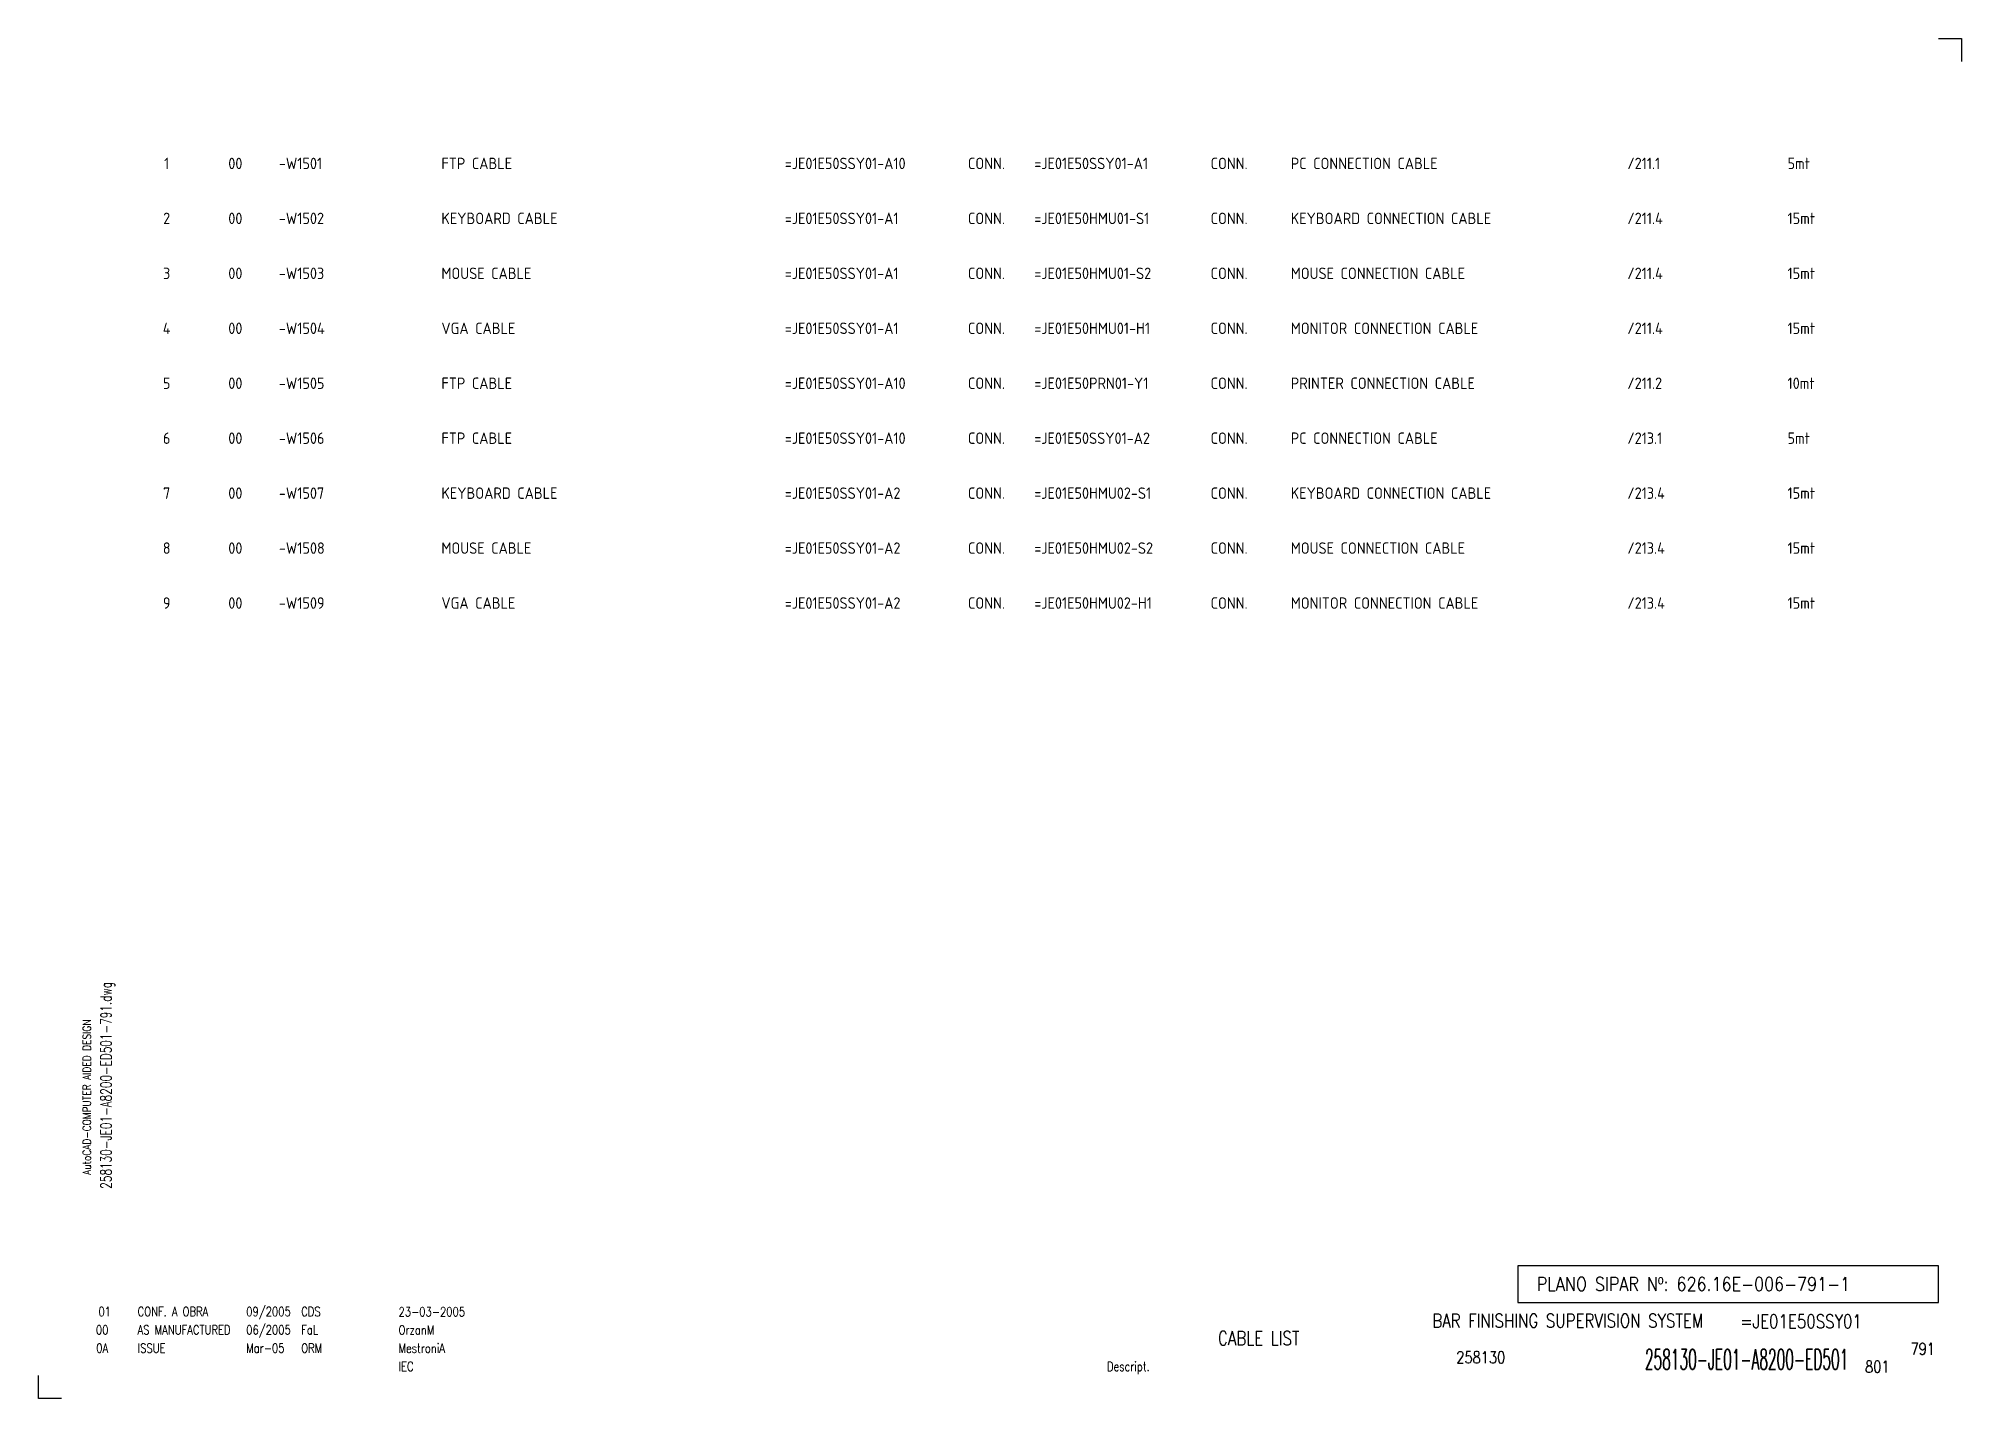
# Paper-space layout 'Layout1' of a CAD drawing. Extents: x 0 to 420, y 0 to 297.
import ezdxf
from ezdxf.enums import TextEntityAlignment as Align

# ---------------------------------------------------------------- set-up
doc = ezdxf.new("R2010")
doc.units = 0
doc.header["$LTSCALE"] = 8
doc.header["$MEASUREMENT"] = 0
doc.layers.get('0').update_dxf_attribs({"linetype": 'CONTINUOUS'})
doc.layers.add('CART', color=7, linetype='CONTINUOUS')
doc.styles.add('arial', font='arial.ttf', dxfattribs={"width": 0.85, "height": 3})
doc.styles.add('ISO', font='ISO.SHX')
doc.styles.add('ROMANS', font='romans', dxfattribs={"width": 0.8})

# ---------------------------------------------------------------- blocks, each defined once
blk = doc.blocks.new('BK04_WB100')
at = {"layer": 'CART', "color": 9}
for p, q in [((415, 297), (420, 297)), ((420, 297), (420, 292)), ((0, 0), (0, 5)), ((5, 0), (0, 0))]:
    blk.add_line(p, q, dxfattribs=at)
at = {"layer": 'CART', "color": 9, "style": 'ROMANS', "width": 0.8}
blk.add_text('AutoCAD-COMPUTER AIDED DESIGN', height=1.8, rotation=90, dxfattribs=at).set_placement((11.47, 48.84))
at = {"layer": 'CART', "color": 2, "style": 'ROMANS', "width": 0.7}
blk.add_attdef('FILE', text='', height=2.4, rotation=90, dxfattribs=at).set_placement((15.95, 68.38), align=Align.CENTER)
at = {"layer": 'CART', "color": 9, "style": 'ROMANS', "width": 0.8}
for tag, height, p in [('MOD-3', 2, (13.92, 19)), ('ASSIEME', 3, (334, 17)), ('MOD-2', 2, (13.92, 15)), ('MOD-1', 2, (13.92, 11)), ('NR.COMMESSA', 2.6, (315, 9))]:
    blk.add_attdef(tag, text='', height=height, dxfattribs=at).set_placement(p, align=Align.MIDDLE)
for tag, p in [('REV-3', (21.66, 19)), ('DATA-3', (45.37, 19)), ('NOME-3', (57.37, 19)), ('REV-2', (21.66, 15)), ('DATA-2', (45.37, 15)), ('NOME-2', (57.37, 15)), ('REV-1', (21.66, 11)), ('DATA-1', (45.37, 11)), ('NOME-1', (57.37, 11))]:
    blk.add_attdef(tag, text='', height=2, dxfattribs=at).set_placement(p, align=Align.MIDDLE_LEFT)
for tag, p, height in [('DATA', (78.64, 17.94), 2), ('ESECUTORE', (78.64, 13.97), 2), ('CONTROLLORE', (78.64, 9.99), 2), ('NORMA', (78.64, 6.01), 2), ('TIPOLOGIA', (233.37, 6), 2), ('SEGUE', (398.93, 5.65), 2.6)]:
    blk.add_attdef(tag, p, '', height=height, dxfattribs=at)
at = {"layer": 'CART', "color": 2, "style": 'arial'}
for tag, height, p in [('CLIENTE', 3.4, (143.5, 17.18)), ("LOCALITA'", 2.4, (143.5, 12.2))]:
    blk.add_attdef(tag, text='', height=height, dxfattribs=at).set_placement(p, align=Align.MIDDLE)
at = {"layer": 'CART', "color": 2, "style": 'ROMANS', "width": 0.8}
for tag, p in [('TITOLO-1/3', (266.5, 18.23)), ('TITOLO-1/2', (266.5, 15.73)), ('TITOLO-2/3', (266.5, 13.18)), ('TITOLO-2/2', (266.5, 10.68)), ('TITOLO-3/3', (266.5, 8.13))]:
    blk.add_attdef(tag, text='', height=3, dxfattribs=at).set_placement(p, align=Align.MIDDLE)
at = {"layer": 'CART', "color": 200, "style": 'ROMANS', "width": 0.8}
blk.add_attdef('=', text='', height=3, dxfattribs=at).set_placement((371.69, 14.46), align=Align.BOTTOM_LEFT)
at = {"layer": 'CART', "color": 2, "style": 'ROMANS'}
for tag, height, width, p in [('DISEGNO', 4.4, 0.5, (395.27, 6.35)), ('FOGLIO', 2.6, 0.8, (414.2, 9.56))]:
    blk.add_attdef(tag, text='', height=height, dxfattribs=dict(at, width=width)).set_placement(p, align=Align.RIGHT)

psp = doc.layouts.get("Layout1")

# ---------------------------------------------------------------- linework, layer by layer
psp.add_lwpolyline([(323.07, 21), (415, 21), (415, 29), (323.07, 29)], close=True)

# ---------------------------------------------------------------- block references
psp.add_blockref('BK04_WB100', (0, 0)).add_auto_attribs({'TIPOLOGIA': 'Descript.', 'TITOLO-2/3': 'CABLE LIST', 'ASSIEME': 'BAR FINISHING SUPERVISION SYSTEM', '=': '=JE01E50SSY01', 'NR.COMMESSA': '258130', 'DISEGNO': '258130-JE01-A8200-ED501', 'FOGLIO': '791', 'SEGUE': '801', 'DATA': '23-03-2005', 'ESECUTORE': 'OrzanM', 'CONTROLLORE': 'MestroniA', 'NORMA': 'IEC', 'MOD-1': '0A', 'REV-1': 'ISSUE', 'DATA-1': 'Mar-05', 'NOME-1': 'ORM', 'MOD-2': '00', 'REV-2': 'AS MANUFACTURED', 'DATA-2': '06/2005', 'NOME-2': 'FaL', 'MOD-3': ' 01', 'REV-3': 'CONF. A OBRA', 'DATA-3': '09/2005', 'NOME-3': 'CDS', 'FILE': '258130-JE01-A8200-ED501-791.dwg'})

# ---------------------------------------------------------------- texts
at = {"color": 7, "linetype": 'Continuous', "style": 'ISO'}
for s, p in [('1', (28, 268.46)), ('00', (43, 268.46)), ('2', (28, 256.46)), ('00', (43, 256.46)), ('3', (28, 244.46)), ('00', (43, 244.46)), ('4', (28, 232.46)), ('00', (43, 232.46)), ('5', (28, 220.46)), ('00', (43, 220.46)), ('6', (28, 208.46)), ('00', (43, 208.46)), ('7', (28, 196.46)), ('00', (43, 196.46)), ('8', (28, 184.46)), ('00', (43, 184.46)), ('9', (28, 172.46)), ('00', (43, 172.46))]:
    psp.add_text(s, height=2.5, dxfattribs=at).set_placement(p, align=Align.CENTER)
for s, p in [('-W1501', (52.5, 268.46)), ('FTP CABLE', (88, 268.46)), ('=JE01E50SSY01-A10', (163, 268.46)), ('CONN.', (203, 268.46)), ('=JE01E50SSY01-A1', (217.5, 268.46)), ('CONN.', (256, 268.46)), ('PC CONNECTION CABLE', (273.5, 268.46)), ('/211.1', (347, 268.46)), ('5mt', (382, 268.46)), ('-W1502', (52.5, 256.46)), ('KEYBOARD CABLE', (88, 256.46)), ('=JE01E50SSY01-A1', (163, 256.46)), ('CONN.', (203, 256.46)), ('=JE01E50HMU01-S1', (217.5, 256.46)), ('CONN.', (256, 256.46)), ('KEYBOARD CONNECTION CABLE', (273.5, 256.46)), ('/211.4', (347, 256.46)), ('15mt', (382, 256.46)), ('-W1503', (52.5, 244.46)), ('MOUSE CABLE', (88, 244.46)), ('=JE01E50SSY01-A1', (163, 244.46)), ('CONN.', (203, 244.46)), ('=JE01E50HMU01-S2', (217.5, 244.46)), ('CONN.', (256, 244.46)), ('MOUSE CONNECTION CABLE', (273.5, 244.46)), ('/211.4', (347, 244.46)), ('15mt', (382, 244.46)), ('-W1504', (52.5, 232.46)), ('VGA CABLE', (88, 232.46)), ('=JE01E50SSY01-A1', (163, 232.46)), ('CONN.', (203, 232.46)), ('=JE01E50HMU01-H1', (217.5, 232.46)), ('CONN.', (256, 232.46)), ('MONITOR CONNECTION CABLE', (273.5, 232.46)), ('/211.4', (347, 232.46)), ('15mt', (382, 232.46)), ('-W1505', (52.5, 220.46)), ('FTP CABLE', (88, 220.46)), ('=JE01E50SSY01-A10', (163, 220.46)), ('CONN.', (203, 220.46)), ('=JE01E50PRN01-Y1', (217.5, 220.46)), ('CONN.', (256, 220.46)), ('PRINTER CONNECTION CABLE', (273.5, 220.46)), ('/211.2', (347, 220.46)), ('10mt', (382, 220.46)), ('-W1506', (52.5, 208.46)), ('FTP CABLE', (88, 208.46)), ('=JE01E50SSY01-A10', (163, 208.46)), ('CONN.', (203, 208.46)), ('=JE01E50SSY01-A2', (217.5, 208.46)), ('CONN.', (256, 208.46)), ('PC CONNECTION CABLE', (273.5, 208.46)), ('/213.1', (347, 208.46)), ('5mt', (382, 208.46)), ('-W1507', (52.5, 196.46)), ('KEYBOARD CABLE', (88, 196.46)), ('=JE01E50SSY01-A2', (163, 196.46)), ('CONN.', (203, 196.46)), ('=JE01E50HMU02-S1', (217.5, 196.46)), ('CONN.', (256, 196.46)), ('KEYBOARD CONNECTION CABLE', (273.5, 196.46)), ('/213.4', (347, 196.46)), ('15mt', (382, 196.46)), ('-W1508', (52.5, 184.46)), ('MOUSE CABLE', (88, 184.46)), ('=JE01E50SSY01-A2', (163, 184.46)), ('CONN.', (203, 184.46)), ('=JE01E50HMU02-S2', (217.5, 184.46)), ('CONN.', (256, 184.46)), ('MOUSE CONNECTION CABLE', (273.5, 184.46)), ('/213.4', (347, 184.46)), ('15mt', (382, 184.46)), ('-W1509', (52.5, 172.46)), ('VGA CABLE', (88, 172.46)), ('=JE01E50SSY01-A2', (163, 172.46)), ('CONN.', (203, 172.46)), ('=JE01E50HMU02-H1', (217.5, 172.46)), ('CONN.', (256, 172.46)), ('MONITOR CONNECTION CABLE', (273.5, 172.46)), ('/213.4', (347, 172.46)), ('15mt', (382, 172.46))]:
    psp.add_text(s, height=2.5, dxfattribs=at).set_placement(p)
at = {"color": 3, "style": 'ROMANS', "width": 0.85}
psp.add_text('PLANO SIPAR Nº: 626.16E-006-791-1', height=3, dxfattribs=at).set_placement((327.24, 23.5))

doc.saveas('drawing.dxf')
